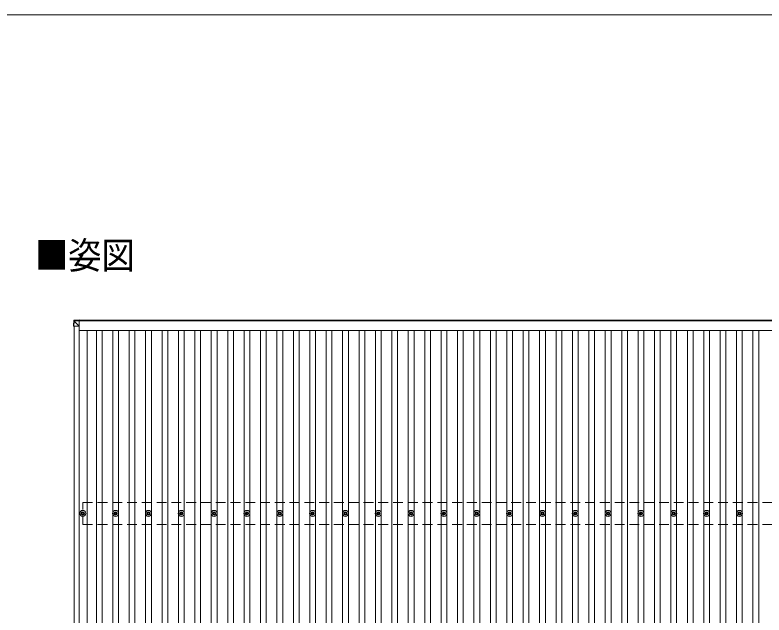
# Model space of a CAD drawing. Units: millimetres at full size, sheet at 1:50; details may follow other scales. Extents: x -14053 to 14053, y -9700 to 9700.
# Drawn here: x -8995 to -4432, y 6045 to 9700 of the extents above; entities that cross this region are included whole.
import ezdxf
from ezdxf.enums import TextEntityAlignment as Align

# ---------------------------------------------------------------- set-up
doc = ezdxf.new("R2010")
doc.units = ezdxf.units.MM
doc.header["$LTSCALE"] = 50
doc.linetypes.add('DASHED1', pattern=[1.8, 1.2, -0.6])
for name, color, linetype, lineweight in [('1-1', 2, 'Continuous', 9), ('1-2', 134, 'Continuous', 9), ('1-3', 5, 'Continuous', 5), ('1-4', 2, 'DASHED1', 9), ('1-5', 6, 'Continuous', 9), ('F-0', 7, 'Continuous', 9)]:
    doc.layers.add(name, color=color, linetype=linetype, lineweight=lineweight)
doc.layers.add('1-7', color=7, linetype='Continuous')
doc.styles.add('ＭＳ ゴシック', font='')
doc.styles.get('ＭＳ ゴシック').set_extended_font_data('MS Gothic')

msp = doc.modelspace()

# ---------------------------------------------------------------- linework, layer by layer
at = {"layer": '1-1'}
for p, q in [((-8633.9, 2423.94), (-8633.9, 7804.97)), ((-8604.9, 2423.89), (-8604.9, 7804.92)), ((-8603.42, 7841.15), (-2561.21, 7841.15)), ((-2561.21, 7836.55), (-8603.42, 7836.55)), ((-8604.9, 7777.72), (-2558.9, 7777.72)), ((-8555.4, 2448.63), (-8555.4, 7777.72))]:
    msp.add_line(p, q, dxfattribs=at)
at = {"layer": '1-2'}
for p, q in [((-8499.4, 2448.63), (-8499.4, 7777.72)), ((-8464.4, 2448.63), (-8464.4, 7777.72)), ((-8399.4, 2448.63), (-8399.4, 7777.72)), ((-8364.4, 2448.63), (-8364.4, 7777.72)), ((-8299.4, 2448.63), (-8299.4, 7777.72)), ((-8264.4, 2448.63), (-8264.4, 7777.72)), ((-8199.4, 2448.63), (-8199.4, 7777.72)), ((-8164.4, 2448.63), (-8164.4, 7777.72)), ((-8099.4, 2448.63), (-8099.4, 7777.72)), ((-8064.4, 2448.63), (-8064.4, 7777.72)), ((-7999.4, 2448.63), (-7999.4, 7777.72)), ((-7964.4, 2448.63), (-7964.4, 7777.72)), ((-7899.4, 2448.63), (-7899.4, 7777.72)), ((-7864.4, 2448.63), (-7864.4, 7777.72)), ((-7799.4, 2448.63), (-7799.4, 7777.72)), ((-7764.4, 2448.63), (-7764.4, 7777.72)), ((-7699.4, 2448.63), (-7699.4, 7777.72)), ((-7664.4, 2448.63), (-7664.4, 7777.72)), ((-7599.4, 2448.63), (-7599.4, 7777.72)), ((-7564.4, 2448.63), (-7564.4, 7777.72)), ((-7499.4, 2448.63), (-7499.4, 7777.72)), ((-7464.4, 2448.63), (-7464.4, 7777.72)), ((-7399.4, 2448.63), (-7399.4, 7777.72)), ((-7364.4, 2448.63), (-7364.4, 7777.72)), ((-7299.4, 2448.63), (-7299.4, 7777.72)), ((-7264.4, 2448.63), (-7264.4, 7777.72)), ((-7199.4, 2448.63), (-7199.4, 7777.72)), ((-7164.4, 2448.63), (-7164.4, 7777.72)), ((-7099.4, 2448.63), (-7099.4, 7777.72)), ((-7064.4, 2448.63), (-7064.4, 7777.72)), ((-6999.4, 2448.63), (-6999.4, 7777.72)), ((-6964.4, 2448.63), (-6964.4, 7777.72)), ((-6899.4, 2448.63), (-6899.4, 7777.72)), ((-6864.4, 2448.63), (-6864.4, 7777.72)), ((-6799.4, 2448.63), (-6799.4, 7777.72)), ((-6764.4, 2448.63), (-6764.4, 7777.72)), ((-6699.4, 2448.63), (-6699.4, 7777.72)), ((-6664.4, 2448.63), (-6664.4, 7777.72)), ((-6599.4, 2448.63), (-6599.4, 7777.72)), ((-6564.4, 2448.63), (-6564.4, 7777.72)), ((-6499.4, 2448.63), (-6499.4, 7777.72)), ((-6464.4, 2448.63), (-6464.4, 7777.72)), ((-6399.4, 2448.63), (-6399.4, 7777.72)), ((-6364.4, 2448.63), (-6364.4, 7777.72)), ((-6299.4, 2448.63), (-6299.4, 7777.72)), ((-6264.4, 2448.63), (-6264.4, 7777.72)), ((-6199.4, 2448.63), (-6199.4, 7777.72)), ((-6164.4, 2448.63), (-6164.4, 7777.72)), ((-6099.4, 2448.63), (-6099.4, 7777.72)), ((-6064.4, 2448.63), (-6064.4, 7777.72)), ((-5999.4, 2448.63), (-5999.4, 7777.72)), ((-5964.4, 2448.63), (-5964.4, 7777.72)), ((-5899.4, 2448.63), (-5899.4, 7777.72)), ((-5864.4, 2448.63), (-5864.4, 7777.72)), ((-5799.4, 2448.63), (-5799.4, 7777.72)), ((-5764.4, 2448.63), (-5764.4, 7777.72)), ((-5699.4, 2448.63), (-5699.4, 7777.72)), ((-5664.4, 2448.63), (-5664.4, 7777.72)), ((-5599.4, 2448.63), (-5599.4, 7777.72)), ((-5564.4, 2448.63), (-5564.4, 7777.72)), ((-5499.4, 2448.63), (-5499.4, 7777.72)), ((-5464.4, 2448.63), (-5464.4, 7777.72)), ((-5399.4, 2448.63), (-5399.4, 7777.72)), ((-5364.4, 2448.63), (-5364.4, 7777.72)), ((-5299.4, 2448.63), (-5299.4, 7777.72)), ((-5264.4, 2448.63), (-5264.4, 7777.72)), ((-5199.4, 2448.63), (-5199.4, 7777.72)), ((-5164.4, 2448.63), (-5164.4, 7777.72)), ((-5099.4, 2448.63), (-5099.4, 7777.72)), ((-5064.4, 2448.63), (-5064.4, 7777.72)), ((-4999.4, 2448.63), (-4999.4, 7777.72)), ((-4964.4, 2448.63), (-4964.4, 7777.72)), ((-4899.4, 2448.63), (-4899.4, 7777.72)), ((-4864.4, 2448.63), (-4864.4, 7777.72)), ((-4799.4, 2448.63), (-4799.4, 7777.72)), ((-4764.4, 2448.63), (-4764.4, 7777.72)), ((-4699.4, 2448.63), (-4699.4, 7777.72)), ((-4664.4, 2448.63), (-4664.4, 7777.72)), ((-4599.4, 2448.63), (-4599.4, 7777.72)), ((-4564.4, 2448.63), (-4564.4, 7777.72)), ((-4499.4, 2448.63), (-4499.4, 7777.72)), ((-4464.4, 2448.63), (-4464.4, 7777.72))]:
    msp.add_line(p, q, dxfattribs=at)
at = {"layer": '1-3'}
for p, q in [((-8591.9, 6665.87), (-8587.48, 6665.87)), ((-8591.9, 6662.37), (-8587.48, 6662.37)), ((-8583.65, 6674.12), (-8583.65, 6669.7)), ((-8580.15, 6674.12), (-8580.15, 6669.7)), ((-8576.32, 6665.87), (-8571.9, 6665.87)), ((-8576.32, 6662.37), (-8571.9, 6662.37)), ((-8391.9, 6665.87), (-8387.48, 6665.87)), ((-8391.9, 6662.37), (-8387.48, 6662.37)), ((-8383.65, 6674.12), (-8383.65, 6669.7)), ((-8380.15, 6674.12), (-8380.15, 6669.7)), ((-8376.32, 6665.87), (-8371.9, 6665.87)), ((-8376.32, 6662.37), (-8371.9, 6662.37)), ((-8191.9, 6665.87), (-8187.48, 6665.87)), ((-8191.9, 6662.37), (-8187.48, 6662.37)), ((-8183.65, 6674.12), (-8183.65, 6669.7)), ((-8180.15, 6674.12), (-8180.15, 6669.7)), ((-8176.32, 6665.87), (-8171.9, 6665.87)), ((-8176.32, 6662.37), (-8171.9, 6662.37)), ((-7991.9, 6665.87), (-7987.48, 6665.87)), ((-7991.9, 6662.37), (-7987.48, 6662.37)), ((-7983.65, 6674.12), (-7983.65, 6669.7)), ((-7980.15, 6674.12), (-7980.15, 6669.7)), ((-7976.32, 6665.87), (-7971.9, 6665.87)), ((-7976.32, 6662.37), (-7971.9, 6662.37)), ((-7791.9, 6665.87), (-7787.48, 6665.87)), ((-7791.9, 6662.37), (-7787.48, 6662.37)), ((-7783.65, 6674.12), (-7783.65, 6669.7)), ((-7780.15, 6674.12), (-7780.15, 6669.7)), ((-7776.32, 6665.87), (-7771.9, 6665.87)), ((-7776.32, 6662.37), (-7771.9, 6662.37)), ((-7591.9, 6665.87), (-7587.48, 6665.87)), ((-7591.9, 6662.37), (-7587.48, 6662.37)), ((-7583.65, 6674.12), (-7583.65, 6669.7)), ((-7580.15, 6674.12), (-7580.15, 6669.7)), ((-7576.32, 6665.87), (-7571.9, 6665.87)), ((-7576.32, 6662.37), (-7571.9, 6662.37)), ((-7391.9, 6665.87), (-7387.48, 6665.87)), ((-7391.9, 6662.37), (-7387.48, 6662.37)), ((-7383.65, 6674.12), (-7383.65, 6669.7)), ((-7380.15, 6674.12), (-7380.15, 6669.7)), ((-7376.32, 6665.87), (-7371.9, 6665.87)), ((-7376.32, 6662.37), (-7371.9, 6662.37)), ((-7191.9, 6665.87), (-7187.48, 6665.87)), ((-7191.9, 6662.37), (-7187.48, 6662.37)), ((-7183.65, 6674.12), (-7183.65, 6669.7)), ((-7180.15, 6674.12), (-7180.15, 6669.7)), ((-7176.32, 6665.87), (-7171.9, 6665.87)), ((-7176.32, 6662.37), (-7171.9, 6662.37)), ((-6991.9, 6665.87), (-6987.48, 6665.87)), ((-6991.9, 6662.37), (-6987.48, 6662.37)), ((-6983.65, 6674.12), (-6983.65, 6669.7)), ((-6980.15, 6674.12), (-6980.15, 6669.7)), ((-6976.32, 6665.87), (-6971.9, 6665.87)), ((-6976.32, 6662.37), (-6971.9, 6662.37)), ((-6791.9, 6665.87), (-6787.48, 6665.87)), ((-6791.9, 6662.37), (-6787.48, 6662.37)), ((-6783.65, 6674.12), (-6783.65, 6669.7)), ((-6780.15, 6674.12), (-6780.15, 6669.7)), ((-6776.32, 6665.87), (-6771.9, 6665.87)), ((-6776.32, 6662.37), (-6771.9, 6662.37)), ((-6591.9, 6665.87), (-6587.48, 6665.87)), ((-6591.9, 6662.37), (-6587.48, 6662.37)), ((-6583.65, 6674.12), (-6583.65, 6669.7)), ((-6580.15, 6674.12), (-6580.15, 6669.7)), ((-6576.32, 6665.87), (-6571.9, 6665.87)), ((-6576.32, 6662.37), (-6571.9, 6662.37)), ((-6391.9, 6665.87), (-6387.48, 6665.87)), ((-6391.9, 6662.37), (-6387.48, 6662.37)), ((-6383.65, 6674.12), (-6383.65, 6669.7)), ((-6380.15, 6674.12), (-6380.15, 6669.7)), ((-6376.32, 6665.87), (-6371.9, 6665.87)), ((-6376.32, 6662.37), (-6371.9, 6662.37)), ((-6191.9, 6665.87), (-6187.48, 6665.87)), ((-6191.9, 6662.37), (-6187.48, 6662.37)), ((-6183.65, 6674.12), (-6183.65, 6669.7)), ((-6180.15, 6674.12), (-6180.15, 6669.7)), ((-6176.32, 6665.87), (-6171.9, 6665.87)), ((-6176.32, 6662.37), (-6171.9, 6662.37)), ((-5991.9, 6665.87), (-5987.48, 6665.87)), ((-5991.9, 6662.37), (-5987.48, 6662.37)), ((-5983.65, 6674.12), (-5983.65, 6669.7)), ((-5980.15, 6674.12), (-5980.15, 6669.7)), ((-5976.32, 6665.87), (-5971.9, 6665.87)), ((-5976.32, 6662.37), (-5971.9, 6662.37)), ((-5791.9, 6665.87), (-5787.48, 6665.87)), ((-5791.9, 6662.37), (-5787.48, 6662.37)), ((-5783.65, 6674.12), (-5783.65, 6669.7)), ((-5780.15, 6674.12), (-5780.15, 6669.7)), ((-5776.32, 6665.87), (-5771.9, 6665.87)), ((-5776.32, 6662.37), (-5771.9, 6662.37)), ((-5591.9, 6665.87), (-5587.48, 6665.87)), ((-5591.9, 6662.37), (-5587.48, 6662.37)), ((-5583.65, 6674.12), (-5583.65, 6669.7)), ((-5580.15, 6674.12), (-5580.15, 6669.7)), ((-5576.32, 6665.87), (-5571.9, 6665.87)), ((-5576.32, 6662.37), (-5571.9, 6662.37)), ((-5391.9, 6665.87), (-5387.48, 6665.87)), ((-5391.9, 6662.37), (-5387.48, 6662.37)), ((-5383.65, 6674.12), (-5383.65, 6669.7)), ((-5380.15, 6674.12), (-5380.15, 6669.7)), ((-5376.32, 6665.87), (-5371.9, 6665.87)), ((-5376.32, 6662.37), (-5371.9, 6662.37)), ((-5191.9, 6665.87), (-5187.48, 6665.87)), ((-5191.9, 6662.37), (-5187.48, 6662.37)), ((-5183.65, 6674.12), (-5183.65, 6669.7)), ((-5180.15, 6674.12), (-5180.15, 6669.7)), ((-5176.32, 6665.87), (-5171.9, 6665.87)), ((-5176.32, 6662.37), (-5171.9, 6662.37)), ((-4991.9, 6665.87), (-4987.48, 6665.87)), ((-4991.9, 6662.37), (-4987.48, 6662.37)), ((-4983.65, 6674.12), (-4983.65, 6669.7)), ((-4980.15, 6674.12), (-4980.15, 6669.7)), ((-4976.32, 6665.87), (-4971.9, 6665.87)), ((-4976.32, 6662.37), (-4971.9, 6662.37)), ((-4791.9, 6665.87), (-4787.48, 6665.87)), ((-4791.9, 6662.37), (-4787.48, 6662.37)), ((-4783.65, 6674.12), (-4783.65, 6669.7)), ((-4780.15, 6674.12), (-4780.15, 6669.7)), ((-4776.32, 6665.87), (-4771.9, 6665.87)), ((-4776.32, 6662.37), (-4771.9, 6662.37)), ((-4591.9, 6665.87), (-4587.48, 6665.87)), ((-4591.9, 6662.37), (-4587.48, 6662.37)), ((-4583.65, 6674.12), (-4583.65, 6669.7)), ((-4580.15, 6674.12), (-4580.15, 6669.7)), ((-4576.32, 6665.87), (-4571.9, 6665.87)), ((-4576.32, 6662.37), (-4571.9, 6662.37)), ((-8583.65, 6658.54), (-8583.65, 6654.12)), ((-8580.15, 6658.54), (-8580.15, 6654.12)), ((-8383.65, 6658.54), (-8383.65, 6654.12)), ((-8380.15, 6658.54), (-8380.15, 6654.12)), ((-8183.65, 6658.54), (-8183.65, 6654.12)), ((-8180.15, 6658.54), (-8180.15, 6654.12)), ((-7983.65, 6658.54), (-7983.65, 6654.12)), ((-7980.15, 6658.54), (-7980.15, 6654.12)), ((-7783.65, 6658.54), (-7783.65, 6654.12)), ((-7780.15, 6658.54), (-7780.15, 6654.12)), ((-7583.65, 6658.54), (-7583.65, 6654.12)), ((-7580.15, 6658.54), (-7580.15, 6654.12)), ((-7383.65, 6658.54), (-7383.65, 6654.12)), ((-7380.15, 6658.54), (-7380.15, 6654.12)), ((-7183.65, 6658.54), (-7183.65, 6654.12)), ((-7180.15, 6658.54), (-7180.15, 6654.12)), ((-6983.65, 6658.54), (-6983.65, 6654.12)), ((-6980.15, 6658.54), (-6980.15, 6654.12)), ((-6783.65, 6658.54), (-6783.65, 6654.12)), ((-6780.15, 6658.54), (-6780.15, 6654.12)), ((-6583.65, 6658.54), (-6583.65, 6654.12)), ((-6580.15, 6658.54), (-6580.15, 6654.12)), ((-6383.65, 6658.54), (-6383.65, 6654.12)), ((-6380.15, 6658.54), (-6380.15, 6654.12)), ((-6183.65, 6658.54), (-6183.65, 6654.12)), ((-6180.15, 6658.54), (-6180.15, 6654.12)), ((-5983.65, 6658.54), (-5983.65, 6654.12)), ((-5980.15, 6658.54), (-5980.15, 6654.12)), ((-5783.65, 6658.54), (-5783.65, 6654.12)), ((-5780.15, 6658.54), (-5780.15, 6654.12)), ((-5583.65, 6658.54), (-5583.65, 6654.12)), ((-5580.15, 6658.54), (-5580.15, 6654.12)), ((-5383.65, 6658.54), (-5383.65, 6654.12)), ((-5380.15, 6658.54), (-5380.15, 6654.12)), ((-5183.65, 6658.54), (-5183.65, 6654.12)), ((-5180.15, 6658.54), (-5180.15, 6654.12)), ((-4983.65, 6658.54), (-4983.65, 6654.12)), ((-4980.15, 6658.54), (-4980.15, 6654.12)), ((-4783.65, 6658.54), (-4783.65, 6654.12)), ((-4780.15, 6658.54), (-4780.15, 6654.12)), ((-4583.65, 6658.54), (-4583.65, 6654.12)), ((-4580.15, 6658.54), (-4580.15, 6654.12))]:
    msp.add_line(p, q, dxfattribs=at)
for centre, radius in [((-8581.9, 6664.12), 18.25), ((-8581.9, 6664.12), 10.15), ((-8581.9, 6664.12), 5.85), ((-8581.9, 6664.12), 5.25), ((-8381.9, 6664.12), 18.25), ((-8381.9, 6664.12), 10.15), ((-8381.9, 6664.12), 5.85), ((-8381.9, 6664.12), 5.25), ((-8181.9, 6664.12), 18.25), ((-8181.9, 6664.12), 10.15), ((-8181.9, 6664.12), 5.85), ((-8181.9, 6664.12), 5.25), ((-7981.9, 6664.12), 18.25), ((-7981.9, 6664.12), 10.15), ((-7981.9, 6664.12), 5.85), ((-7981.9, 6664.12), 5.25), ((-7781.9, 6664.12), 18.25), ((-7781.9, 6664.12), 10.15), ((-7781.9, 6664.12), 5.85), ((-7781.9, 6664.12), 5.25), ((-7581.9, 6664.12), 18.25), ((-7581.9, 6664.12), 10.15), ((-7581.9, 6664.12), 5.85), ((-7581.9, 6664.12), 5.25), ((-7381.9, 6664.12), 18.25), ((-7381.9, 6664.12), 10.15), ((-7381.9, 6664.12), 5.85), ((-7381.9, 6664.12), 5.25), ((-7181.9, 6664.12), 18.25), ((-7181.9, 6664.12), 10.15), ((-7181.9, 6664.12), 5.85), ((-7181.9, 6664.12), 5.25), ((-6981.9, 6664.12), 18.25), ((-6981.9, 6664.12), 10.15), ((-6981.9, 6664.12), 5.85), ((-6981.9, 6664.12), 5.25), ((-6781.9, 6664.12), 18.25), ((-6781.9, 6664.12), 10.15), ((-6781.9, 6664.12), 5.85), ((-6781.9, 6664.12), 5.25), ((-6581.9, 6664.12), 18.25), ((-6581.9, 6664.12), 10.15), ((-6581.9, 6664.12), 5.85), ((-6581.9, 6664.12), 5.25), ((-6381.9, 6664.12), 18.25), ((-6381.9, 6664.12), 10.15), ((-6381.9, 6664.12), 5.85), ((-6381.9, 6664.12), 5.25), ((-6181.9, 6664.12), 18.25), ((-6181.9, 6664.12), 10.15), ((-6181.9, 6664.12), 5.85), ((-6181.9, 6664.12), 5.25), ((-5981.9, 6664.12), 18.25), ((-5981.9, 6664.12), 10.15), ((-5981.9, 6664.12), 5.85), ((-5981.9, 6664.12), 5.25), ((-5781.9, 6664.12), 18.25), ((-5781.9, 6664.12), 10.15), ((-5781.9, 6664.12), 5.85), ((-5781.9, 6664.12), 5.25), ((-5581.9, 6664.12), 18.25), ((-5581.9, 6664.12), 10.15), ((-5581.9, 6664.12), 5.85), ((-5581.9, 6664.12), 5.25), ((-5381.9, 6664.12), 18.25), ((-5381.9, 6664.12), 10.15), ((-5381.9, 6664.12), 5.85), ((-5381.9, 6664.12), 5.25), ((-5181.9, 6664.12), 18.25), ((-5181.9, 6664.12), 10.15), ((-5181.9, 6664.12), 5.85), ((-5181.9, 6664.12), 5.25), ((-4981.9, 6664.12), 18.25), ((-4981.9, 6664.12), 10.15), ((-4981.9, 6664.12), 5.85), ((-4981.9, 6664.12), 5.25), ((-4781.9, 6664.12), 18.25), ((-4781.9, 6664.12), 10.15), ((-4781.9, 6664.12), 5.85), ((-4781.9, 6664.12), 5.25), ((-4581.9, 6664.12), 18.25), ((-4581.9, 6664.12), 10.15), ((-4581.9, 6664.12), 5.85), ((-4581.9, 6664.12), 5.25)]:
    msp.add_circle(centre, radius, dxfattribs=at)
at = {"layer": '1-4'}
for p, q in [((-8581.9, 6597.12), (-8581.9, 6731.12)), ((-2581.9, 6731.12), (-8581.9, 6731.12)), ((-2581.9, 6597.12), (-8581.9, 6597.12))]:
    msp.add_line(p, q, dxfattribs=at)
at = {"layer": '1-5'}
for p, q in [((-8637.72, 7804.38), (-8635.85, 7834.92)), ((-8635.85, 7834.92), (-8635.85, 7839.68)), ((-8633.96, 7834.73), (-8635.82, 7804.32)), ((-8635.82, 7804.97), (-8603.42, 7804.91)), ((-8603.42, 7843.48), (-8633.98, 7841.55)), ((-8603.42, 7843.48), (-8633.98, 7841.55)), ((-8633.98, 7841.55), (-8633.98, 7841.55)), ((-8633.98, 7841.55), (-8633.98, 7836.79)), ((-8633.98, 7836.79), (-8603.42, 7838.67)), ((-8633.86, 7834.74), (-8633.96, 7834.73)), ((-8603.42, 7836.7), (-8633.91, 7834.83)), ((-8603.42, 7804.91), (-8633.86, 7835.39)), ((-8603.42, 7843.48), (-8603.42, 7804.91))]:
    msp.add_line(p, q, dxfattribs=at)
msp.add_lwpolyline([(-8635.85, 7839.68), (-8637.72, 7809.2), (-8637.72, 7804.38)], dxfattribs=at)
for centre, radius, start, end in [((-8633.86, 7834.8), 2, 93.48408, 176.48407), ((-8633.63, 7847.65), 12.92, 260.08679, 268.52577), ((-8623.6, 7835.85), 10.42, 174.80664, 186.16183)]:
    msp.add_arc(centre, radius, start, end, dxfattribs=at)
for centre, major_axis, ratio, start_param, end_param in [((-8635.72, 7804.38), (-2, 0), 0.033268, 0.0000002, 1.5185344), ((-8633.86, 7839.56), (-1.92, -0.56), 0.998105, 4.4898734, 5.9384966), ((-8633.86, 7834.8), (-0.12, 2), 0.02656, 0.0332981, 1.5518323), ((-8597.85, 7836.94), (-36.07, -2.1), 0.055348, 0.0000815, 0.0491486)]:
    msp.add_ellipse(centre, major_axis=major_axis, ratio=ratio, start_param=start_param, end_param=end_param, dxfattribs=at)
at = {"layer": 'F-0', "color": 5, "lineweight": 5}
msp.add_line((-14053.43, 9700), (13346.57, 9700), dxfattribs=at)

# ---------------------------------------------------------------- texts
at = {"layer": '1-7', "style": 'ＭＳ ゴシック', "width": 0.9}
msp.add_text('■姿図', height=165, dxfattribs=at).set_placement((-8873.35, 8103.91), align=Align.BOTTOM_LEFT)

doc.saveas('drawing.dxf')
